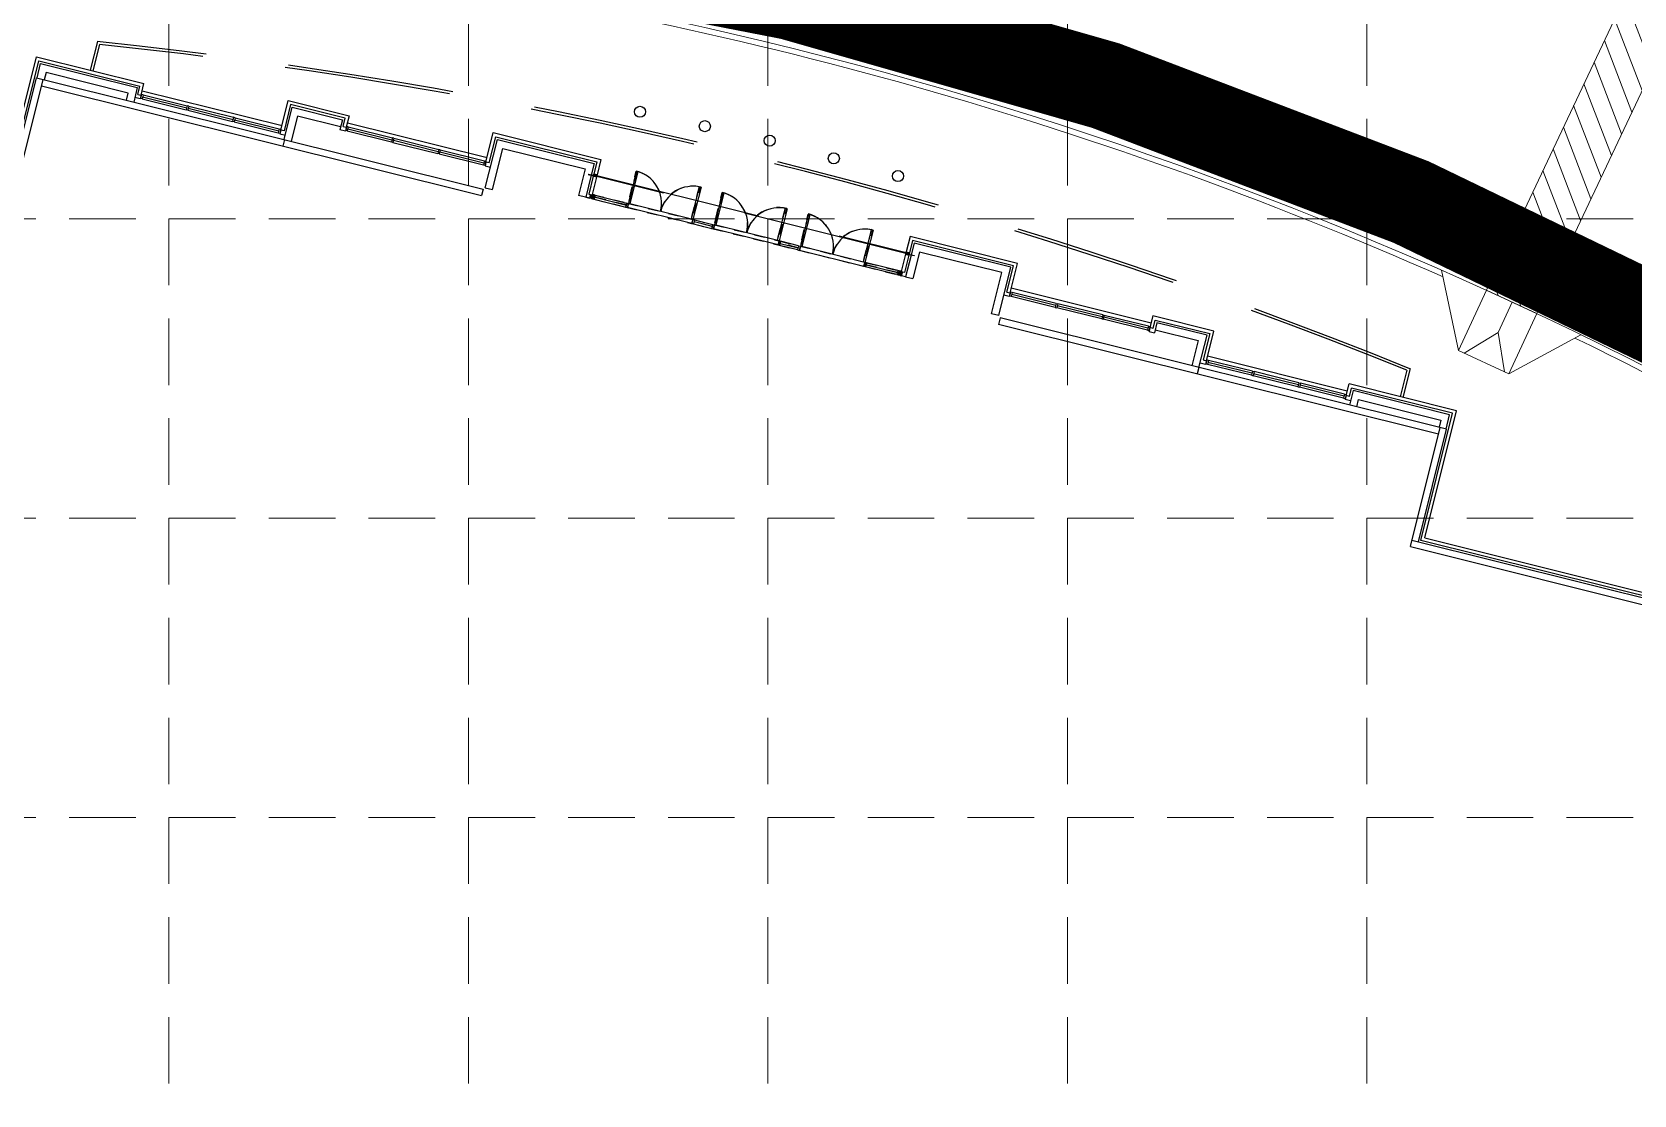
# Model space of a CAD drawing. Header units: feet. Extents: x 2597001 to 2598732, y 7017887 to 7019952.
# Drawn here: x 2597692 to 2597836.4, y 7018565.6 to 7018661.5 of the extents above; entities that cross this region are included whole.
import ezdxf

# ---------------------------------------------------------------- set-up
doc = ezdxf.new("R2010")
doc.units = ezdxf.units.FT
doc.header["$LTSCALE"] = 30
doc.header["$MEASUREMENT"] = 0
for name, pattern in [('18358A-BASE-SITE$0$DOT', [0.0624, 0.0312, -0.0312]), ('18358A-BASE-SITE$0$HIDDENX2', [0.75, 0.5, -0.25]), ('HIDDEN', [0.375, 0.25, -0.125])]:
    doc.linetypes.add(name, pattern=pattern)
for name, color, linetype, lineweight in [('18358A-BASE-SITE$0$A-Sidewalk', 241, 'CONTINUOUS', 20), ('18358A-BASE-SITE$0$Curb', 1, 'CONTINUOUS', 9), ('18358A-BASE-SITE$0$PARK-STRIP', 5, 'CONTINUOUS', 0)]:
    doc.layers.add(name, color=color, linetype=linetype, lineweight=lineweight)
for name, color, linetype in [('18358A-BASE-SITE$0$JCP-A-DOOR', 1, 'CONTINUOUS'), ('18358A-BASE-SITE$0$JCP-A-DOOR-SILL', 1, 'CONTINUOUS'), ('18358A-BASE-SITE$0$JCP-A-EXTR-RAIL', 1, 'CONTINUOUS'), ('18358A-BASE-SITE$0$JCP-A-GLAZ', 1, 'CONTINUOUS'), ('18358A-BASE-SITE$0$JCP-A-ROOF-ENTR', 1, '18358A-BASE-SITE$0$DOT'), ('18358A-BASE-SITE$0$JCP-A-WALL-FAC1', 1, 'CONTINUOUS'), ('18358A-BASE-SITE$0$JCP-A-WALL-FAC2', 1, 'CONTINUOUS'), ('18358A-BASE-SITE$0$JCP-A-WALL-FAC3', 1, 'CONTINUOUS'), ('18358A-BASE-SITE$0$JCP-A-WALL-HEAD', 1, '18358A-BASE-SITE$0$HIDDENX2'), ('GRID', 254, 'HIDDEN'), ('LIMITS OF DISTURBANCE', 1, 'HIDDEN')]:
    doc.layers.add(name, color=color, linetype=linetype)

msp = doc.modelspace()

# ---------------------------------------------------------------- hatches: boundary and pattern name
at = {"layer": '18358A-BASE-SITE$0$PARK-STRIP'}
h = msp.add_hatch(dxfattribs=at)
h.set_pattern_fill('ANSI31', scale=12.5, angle=66, style=0)
h.set_pattern_definition([(111, (2597823.1053, 7018636.0728), (-1.45872, -0.55995), [])])
h.paths.add_polyline_path([(2597828.18, 7018696.31), (2597866.99, 7018686.63), (2597864.82, 7018677.9), (2597845.41, 7018682.73), (2597840.44, 7018663.17), (2597827.64, 7018636.07), (2597823.11, 7018638.18), (2597835.92, 7018665.31), (2597840.56, 7018683.94), (2597826.03, 7018687.57)])

# ---------------------------------------------------------------- linework, layer by layer
at = {"layer": '18358A-BASE-SITE$0$A-Sidewalk', "color": 7}
for p, q in [((2597820.58, 7018632.73), (2597819.07, 7018639.98)), ((2597823.11, 7018638.18), (2597820.58, 7018632.73)), ((2597827.64, 7018636.07), (2597825.12, 7018630.63)), ((2597825.12, 7018630.63), (2597831.63, 7018634.16)), ((2597825.12, 7018630.63), (2597820.58, 7018632.73))]:
    msp.add_line(p, q, dxfattribs=at)
at = {"layer": '18358A-BASE-SITE$0$A-Sidewalk', "color": 7, "flags": 128}
msp.add_lwpolyline([(2597821.1, 7018632.49), (2597824.18, 7018634.37), (2597825.44, 7018637.09), (2597824.18, 7018634.37), (2597824.73, 7018630.81)], dxfattribs=at)
at = {"layer": '18358A-BASE-SITE$0$Curb', "color": 7}
for radius, start, end in [(361.66, 61.9202, 90.0798), (361.16, 66.1622, 82.7247), (361.16, 61.9202, 64.0818)]:
    msp.add_arc((2597673.23, 7018309.03), radius, start, end, dxfattribs=at)
at = {"layer": '18358A-BASE-SITE$0$JCP-A-DOOR', "color": 7}
for p, q in [((2597746.48, 7018648.91), (2597745.75, 7018646)), ((2597745.9, 7018645.97), (2597746.62, 7018648.87)), ((2597751.43, 7018644.59), (2597752.15, 7018647.49)), ((2597752.3, 7018647.46), (2597751.57, 7018644.55)), ((2597754.23, 7018646.98), (2597753.51, 7018644.07)), ((2597753.65, 7018644.04), (2597754.38, 7018646.94)), ((2597745.9, 7018645.97), (2597745.75, 7018646)), ((2597759.18, 7018642.66), (2597759.91, 7018645.56)), ((2597760.05, 7018645.53), (2597759.33, 7018642.62)), ((2597761.99, 7018645.05), (2597761.26, 7018642.14)), ((2597761.41, 7018642.1), (2597762.13, 7018645.01)), ((2597751.57, 7018644.55), (2597751.43, 7018644.59)), ((2597753.51, 7018644.07), (2597753.65, 7018644.04)), ((2597766.94, 7018640.72), (2597767.66, 7018643.63)), ((2597767.81, 7018643.6), (2597767.08, 7018640.69)), ((2597759.33, 7018642.62), (2597759.18, 7018642.66)), ((2597761.26, 7018642.14), (2597761.41, 7018642.1)), ((2597767.08, 7018640.69), (2597766.94, 7018640.72))]:
    msp.add_line(p, q, dxfattribs=at)
for centre, radius, start, end in [((2597745.75, 7018646), 3, 346.0002, 76.0002), ((2597751.57, 7018644.55), 3, 76.0002, 166.0002), ((2597753.51, 7018644.07), 3, 346.0002, 76.0002), ((2597759.33, 7018642.62), 3, 76.0002, 166.0002), ((2597761.24, 7018642.12), 3.01, 346.339, 76.058), ((2597767.08, 7018640.69), 3, 76.0002, 166.0002)]:
    msp.add_arc(centre, radius, start, end, dxfattribs=at)
at = {"layer": '18358A-BASE-SITE$0$JCP-A-DOOR-SILL', "color": 7}
for p, q in [((2597751.48, 7018644.19), (2597745.66, 7018645.64)), ((2597751.57, 7018644.55), (2597745.75, 7018646)), ((2597759.24, 7018642.26), (2597753.42, 7018643.71)), ((2597759.33, 7018642.62), (2597753.51, 7018644.07)), ((2597767.08, 7018640.69), (2597761.26, 7018642.14)), ((2597766.99, 7018640.32), (2597761.17, 7018641.77))]:
    msp.add_line(p, q, dxfattribs=at)
at = {"layer": '18358A-BASE-SITE$0$JCP-A-EXTR-RAIL', "color": 7}
for centre in [(2597746.79, 7018654.27), (2597752.64, 7018652.97), (2597758.49, 7018651.67), (2597764.27, 7018650.07), (2597770.05, 7018648.47)]:
    msp.add_circle(centre, 0.5, dxfattribs=at)
at = {"layer": '18358A-BASE-SITE$0$JCP-A-GLAZ', "color": 7}
for p, q in [((2597701.85, 7018655.84), (2597701.76, 7018655.47)), ((2597701.9, 7018655.44), (2597701.76, 7018655.47)), ((2597701.99, 7018655.8), (2597701.85, 7018655.84)), ((2597701.99, 7018655.8), (2597701.9, 7018655.44)), ((2597701.9, 7018655.44), (2597705.88, 7018654.44)), ((2597701.95, 7018655.62), (2597705.93, 7018654.63)), ((2597701.99, 7018655.8), (2597705.97, 7018654.81)), ((2597705.97, 7018654.81), (2597705.88, 7018654.44)), ((2597706.02, 7018654.41), (2597705.88, 7018654.44)), ((2597706.11, 7018654.77), (2597705.97, 7018654.81)), ((2597706.11, 7018654.77), (2597706.02, 7018654.41)), ((2597706.02, 7018654.41), (2597710.06, 7018653.4)), ((2597706.07, 7018654.59), (2597710.11, 7018653.58)), ((2597706.11, 7018654.77), (2597710.15, 7018653.77)), ((2597710.15, 7018653.77), (2597710.06, 7018653.4)), ((2597710.29, 7018653.73), (2597710.15, 7018653.77)), ((2597710.29, 7018653.73), (2597710.2, 7018653.37)), ((2597710.25, 7018653.55), (2597714.23, 7018652.56)), ((2597710.29, 7018653.73), (2597714.27, 7018652.74)), ((2597710.2, 7018653.37), (2597710.06, 7018653.4)), ((2597710.2, 7018653.37), (2597714.18, 7018652.38)), ((2597714.27, 7018652.74), (2597714.18, 7018652.38)), ((2597714.18, 7018652.38), (2597714.32, 7018652.34)), ((2597714.27, 7018652.74), (2597714.41, 7018652.7)), ((2597714.41, 7018652.7), (2597714.32, 7018652.34)), ((2597720.35, 7018652.94), (2597720.26, 7018652.58)), ((2597720.4, 7018652.54), (2597720.26, 7018652.58)), ((2597720.49, 7018652.9), (2597720.35, 7018652.94)), ((2597720.49, 7018652.9), (2597720.4, 7018652.54)), ((2597720.4, 7018652.54), (2597724.38, 7018651.55)), ((2597720.45, 7018652.72), (2597724.42, 7018651.73)), ((2597720.49, 7018652.9), (2597724.47, 7018651.91)), ((2597724.47, 7018651.91), (2597724.38, 7018651.55)), ((2597724.52, 7018651.51), (2597724.38, 7018651.55)), ((2597724.61, 7018651.88), (2597724.47, 7018651.91)), ((2597724.61, 7018651.88), (2597724.52, 7018651.51)), ((2597724.52, 7018651.51), (2597728.56, 7018650.51)), ((2597724.57, 7018651.7), (2597728.6, 7018650.69)), ((2597724.61, 7018651.88), (2597728.65, 7018650.87)), ((2597728.65, 7018650.87), (2597728.56, 7018650.51)), ((2597728.79, 7018650.83), (2597728.65, 7018650.87)), ((2597728.79, 7018650.83), (2597728.7, 7018650.47)), ((2597728.75, 7018650.65), (2597732.72, 7018649.66)), ((2597728.79, 7018650.83), (2597732.77, 7018649.84)), ((2597728.7, 7018650.47), (2597728.56, 7018650.51)), ((2597728.7, 7018650.47), (2597732.68, 7018649.48)), ((2597732.77, 7018649.84), (2597732.68, 7018649.48)), ((2597732.68, 7018649.48), (2597732.82, 7018649.44)), ((2597732.77, 7018649.84), (2597732.91, 7018649.81)), ((2597732.91, 7018649.81), (2597732.82, 7018649.44)), ((2597742.52, 7018646.81), (2597742.43, 7018646.45)), ((2597742.57, 7018646.41), (2597742.43, 7018646.45)), ((2597742.43, 7018646.45), (2597742.57, 7018646.41)), ((2597742.66, 7018646.78), (2597742.52, 7018646.81)), ((2597742.52, 7018646.81), (2597742.66, 7018646.78)), ((2597742.52, 7018646.43), (2597745.52, 7018645.68)), ((2597742.66, 7018646.78), (2597742.57, 7018646.41)), ((2597742.66, 7018646.78), (2597742.57, 7018646.41)), ((2597742.61, 7018646.79), (2597745.61, 7018646.04)), ((2597742.62, 7018646.59), (2597745.57, 7018645.86)), ((2597745.61, 7018646.04), (2597745.52, 7018645.68)), ((2597745.52, 7018645.68), (2597745.66, 7018645.64)), ((2597745.61, 7018646.04), (2597745.75, 7018646)), ((2597745.75, 7018646), (2597745.66, 7018645.64)), ((2597751.57, 7018644.55), (2597751.48, 7018644.19)), ((2597751.48, 7018644.19), (2597751.62, 7018644.16)), ((2597751.57, 7018644.55), (2597751.71, 7018644.52)), ((2597751.71, 7018644.52), (2597751.62, 7018644.16)), ((2597751.62, 7018644.16), (2597753.28, 7018643.74)), ((2597753.32, 7018643.92), (2597751.67, 7018644.34)), ((2597751.71, 7018644.52), (2597753.37, 7018644.11)), ((2597753.37, 7018644.11), (2597753.28, 7018643.74)), ((2597753.28, 7018643.74), (2597753.42, 7018643.71)), ((2597753.37, 7018644.11), (2597753.51, 7018644.07)), ((2597753.51, 7018644.07), (2597753.42, 7018643.71)), ((2597759.33, 7018642.62), (2597759.24, 7018642.26)), ((2597759.38, 7018642.22), (2597759.24, 7018642.26)), ((2597759.47, 7018642.59), (2597759.33, 7018642.62)), ((2597759.47, 7018642.59), (2597759.38, 7018642.22)), ((2597761.01, 7018641.81), (2597759.38, 7018642.22)), ((2597759.42, 7018642.4), (2597761.06, 7018642)), ((2597761.1, 7018642.18), (2597759.47, 7018642.59)), ((2597761.1, 7018642.18), (2597761.01, 7018641.81)), ((2597761.1, 7018642.18), (2597761.26, 7018642.14)), ((2597761.26, 7018642.14), (2597761.17, 7018641.77)), ((2597761.01, 7018641.81), (2597761.17, 7018641.77)), ((2597767.08, 7018640.69), (2597766.99, 7018640.32)), ((2597767.22, 7018640.65), (2597767.08, 7018640.69)), ((2597767.22, 7018640.65), (2597767.13, 7018640.29)), ((2597770.17, 7018639.92), (2597767.22, 7018640.65)), ((2597767.13, 7018640.29), (2597766.99, 7018640.32)), ((2597770.08, 7018639.55), (2597767.13, 7018640.29)), ((2597767.18, 7018640.47), (2597770.13, 7018639.74)), ((2597770.17, 7018639.92), (2597770.08, 7018639.55)), ((2597770.17, 7018639.92), (2597770.08, 7018639.55)), ((2597770.08, 7018639.55), (2597770.22, 7018639.52)), ((2597770.22, 7018639.52), (2597770.08, 7018639.55)), ((2597770.17, 7018639.92), (2597770.31, 7018639.88)), ((2597770.31, 7018639.88), (2597770.17, 7018639.92)), ((2597770.31, 7018639.88), (2597770.22, 7018639.52)), ((2597780.21, 7018638.01), (2597780.12, 7018637.65)), ((2597780.26, 7018637.62), (2597780.12, 7018637.65)), ((2597780.35, 7018637.98), (2597780.21, 7018638.01)), ((2597780.35, 7018637.98), (2597780.26, 7018637.62)), ((2597784.24, 7018636.62), (2597780.26, 7018637.62)), ((2597784.28, 7018636.81), (2597780.31, 7018637.8)), ((2597784.33, 7018636.99), (2597780.35, 7018637.98)), ((2597784.33, 7018636.99), (2597784.24, 7018636.62)), ((2597784.24, 7018636.62), (2597784.38, 7018636.59)), ((2597784.33, 7018636.99), (2597784.47, 7018636.95)), ((2597784.47, 7018636.95), (2597784.38, 7018636.59)), ((2597788.42, 7018635.58), (2597784.38, 7018636.59)), ((2597788.46, 7018635.76), (2597784.42, 7018636.77)), ((2597788.51, 7018635.95), (2597784.47, 7018636.95)), ((2597788.51, 7018635.95), (2597788.42, 7018635.58)), ((2597788.42, 7018635.58), (2597788.56, 7018635.55)), ((2597788.51, 7018635.95), (2597788.65, 7018635.91)), ((2597788.65, 7018635.91), (2597788.56, 7018635.55)), ((2597792.54, 7018634.56), (2597788.56, 7018635.55)), ((2597792.58, 7018634.74), (2597788.6, 7018635.73)), ((2597792.63, 7018634.92), (2597788.65, 7018635.91)), ((2597792.63, 7018634.92), (2597792.54, 7018634.56)), ((2597792.63, 7018634.92), (2597792.77, 7018634.88)), ((2597792.77, 7018634.88), (2597792.68, 7018634.52)), ((2597792.54, 7018634.56), (2597792.68, 7018634.52)), ((2597797.9, 7018631.89), (2597797.81, 7018631.52)), ((2597798.04, 7018631.85), (2597797.9, 7018631.89)), ((2597798.04, 7018631.85), (2597797.95, 7018631.49)), ((2597802.02, 7018630.86), (2597798.04, 7018631.85)), ((2597797.95, 7018631.49), (2597797.81, 7018631.52)), ((2597801.93, 7018630.5), (2597797.95, 7018631.49)), ((2597801.97, 7018630.68), (2597798, 7018631.67)), ((2597802.02, 7018630.86), (2597801.93, 7018630.5)), ((2597801.93, 7018630.5), (2597802.07, 7018630.46)), ((2597802.02, 7018630.86), (2597802.16, 7018630.83)), ((2597802.16, 7018630.83), (2597802.07, 7018630.46)), ((2597806.11, 7018629.46), (2597802.07, 7018630.46)), ((2597806.16, 7018629.64), (2597802.12, 7018630.64)), ((2597806.2, 7018629.82), (2597802.16, 7018630.83)), ((2597806.2, 7018629.82), (2597806.11, 7018629.46)), ((2597806.11, 7018629.46), (2597806.25, 7018629.42)), ((2597806.2, 7018629.82), (2597806.34, 7018629.78)), ((2597806.34, 7018629.78), (2597806.25, 7018629.42)), ((2597810.23, 7018628.43), (2597806.25, 7018629.42)), ((2597810.27, 7018628.61), (2597806.3, 7018629.6)), ((2597810.32, 7018628.79), (2597806.34, 7018629.78)), ((2597810.32, 7018628.79), (2597810.23, 7018628.43)), ((2597810.23, 7018628.43), (2597810.37, 7018628.39)), ((2597810.32, 7018628.79), (2597810.46, 7018628.76)), ((2597810.46, 7018628.76), (2597810.37, 7018628.39))]:
    msp.add_line(p, q, dxfattribs=at)
at = {"layer": '18358A-BASE-SITE$0$JCP-A-ROOF-ENTR', "color": 7}
for p, q in [((2597746.45, 7018648.92), (2597745.73, 7018646.01)), ((2597742.6, 7018646.79), (2597742.51, 7018646.43)), ((2597742.65, 7018646.39), (2597742.51, 7018646.43)), ((2597742.55, 7018646.42), (2597745.5, 7018645.68)), ((2597742.74, 7018646.76), (2597742.6, 7018646.79)), ((2597742.64, 7018646.78), (2597745.59, 7018646.05)), ((2597742.74, 7018646.76), (2597742.65, 7018646.39)), ((2597745.54, 7018645.87), (2597742.67, 7018646.58)), ((2597754.21, 7018646.99), (2597753.48, 7018644.08)), ((2597745.59, 7018646.05), (2597745.5, 7018645.68)), ((2597745.5, 7018645.68), (2597745.64, 7018645.65)), ((2597745.59, 7018646.05), (2597745.73, 7018646.01)), ((2597745.73, 7018646.01), (2597745.64, 7018645.65)), ((2597745.64, 7018645.65), (2597751.45, 7018644.2)), ((2597745.73, 7018646.01), (2597751.55, 7018644.56)), ((2597761.96, 7018645.05), (2597761.24, 7018642.15)), ((2597751.55, 7018644.56), (2597751.45, 7018644.2)), ((2597751.62, 7018644.16), (2597751.45, 7018644.2)), ((2597751.45, 7018644.2), (2597751.62, 7018644.16)), ((2597751.71, 7018644.52), (2597751.55, 7018644.56)), ((2597751.71, 7018644.52), (2597751.62, 7018644.16)), ((2597751.71, 7018644.52), (2597751.62, 7018644.16)), ((2597751.62, 7018644.16), (2597753.25, 7018643.75)), ((2597753.3, 7018643.93), (2597751.66, 7018644.34)), ((2597751.71, 7018644.52), (2597753.34, 7018644.11)), ((2597753.34, 7018644.11), (2597753.25, 7018643.75)), ((2597753.25, 7018643.75), (2597753.39, 7018643.72)), ((2597753.34, 7018644.11), (2597753.48, 7018644.08)), ((2597753.48, 7018644.08), (2597753.39, 7018643.72)), ((2597753.39, 7018643.72), (2597759.21, 7018642.27)), ((2597753.48, 7018644.08), (2597759.3, 7018642.63)), ((2597759.3, 7018642.63), (2597759.21, 7018642.27)), ((2597759.21, 7018642.27), (2597759.35, 7018642.23)), ((2597759.3, 7018642.63), (2597759.44, 7018642.59)), ((2597759.44, 7018642.59), (2597759.35, 7018642.23)), ((2597759.44, 7018642.59), (2597759.35, 7018642.23)), ((2597759.35, 7018642.23), (2597761.01, 7018641.82)), ((2597761.05, 7018642), (2597759.4, 7018642.41)), ((2597759.44, 7018642.59), (2597761.1, 7018642.18)), ((2597761.1, 7018642.18), (2597761.01, 7018641.82)), ((2597761.1, 7018642.18), (2597761.24, 7018642.15)), ((2597761.24, 7018642.15), (2597761.15, 7018641.78)), ((2597761.24, 7018642.15), (2597767.06, 7018640.7)), ((2597761.01, 7018641.82), (2597761.15, 7018641.78)), ((2597761.15, 7018641.78), (2597766.96, 7018640.33)), ((2597767.06, 7018640.7), (2597766.96, 7018640.33)), ((2597767.2, 7018640.66), (2597767.06, 7018640.7)), ((2597767.2, 7018640.66), (2597767.11, 7018640.3)), ((2597767.2, 7018640.66), (2597767.11, 7018640.3)), ((2597767.2, 7018640.66), (2597770.05, 7018639.95)), ((2597767.11, 7018640.3), (2597766.96, 7018640.33)), ((2597766.96, 7018640.33), (2597767.11, 7018640.3)), ((2597767.11, 7018640.3), (2597769.96, 7018639.59)), ((2597770, 7018639.77), (2597767.15, 7018640.48)), ((2597770.05, 7018639.95), (2597769.96, 7018639.59)), ((2597769.96, 7018639.59), (2597770.1, 7018639.55)), ((2597770.05, 7018639.95), (2597770.19, 7018639.91)), ((2597770.19, 7018639.91), (2597770.1, 7018639.55))]:
    msp.add_line(p, q, dxfattribs=at)
at = {"layer": '18358A-BASE-SITE$0$JCP-A-ROOF-ENTR', "color": 7, "flags": 128}
for points in [[(2597746.6, 7018648.89), (2597745.87, 7018645.98), (2597745.73, 7018646.01), (2597746.45, 7018648.92), (2597746.6, 7018648.89)], [(2597752.13, 7018647.51), (2597751.4, 7018644.6), (2597751.55, 7018644.56), (2597752.27, 7018647.47), (2597752.13, 7018647.51)], [(2597754.35, 7018646.95), (2597753.63, 7018644.04), (2597753.48, 7018644.08), (2597754.21, 7018646.99), (2597754.35, 7018646.95)], [(2597759.88, 7018645.57), (2597759.16, 7018642.66), (2597759.3, 7018642.63), (2597760.03, 7018645.54), (2597759.88, 7018645.57)], [(2597762.11, 7018645.02), (2597761.38, 7018642.11), (2597761.24, 7018642.15), (2597761.96, 7018645.05), (2597762.11, 7018645.02)], [(2597767.64, 7018643.64), (2597766.91, 7018640.73), (2597767.06, 7018640.7), (2597767.78, 7018643.6), (2597767.64, 7018643.64)]]:
    msp.add_lwpolyline(points, dxfattribs=at)
at = {"layer": '18358A-BASE-SITE$0$JCP-A-ROOF-ENTR', "color": 7}
for centre, radius, start, end in [((2597745.73, 7018646.01), 3, 346.0002, 76.0002), ((2597751.54, 7018644.57), 2.99, 75.8864, 166.114), ((2597753.48, 7018644.08), 3, 346.0002, 76.0002), ((2597759.3, 7018642.64), 2.99, 75.8864, 166.114), ((2597761.24, 7018642.15), 3, 346.0002, 76.0002), ((2597767.05, 7018640.7), 2.99, 75.8864, 166.114)]:
    msp.add_arc(centre, radius, start, end, dxfattribs=at)
at = {"layer": '18358A-BASE-SITE$0$JCP-A-WALL-FAC1', "color": 7}
for p, q in [((2597689.74, 7018647.39), (2597692.6, 7018658.86)), ((2597692.44, 7018657.32), (2597692.76, 7018658.62)), ((2597692.6, 7018658.86), (2597701.71, 7018656.59)), ((2597692.76, 7018658.62), (2597701.47, 7018656.45)), ((2597701.47, 7018656.45), (2597701.15, 7018655.15)), ((2597701.52, 7018655.83), (2597701.71, 7018656.59)), ((2597701.73, 7018655.43), (2597701.24, 7018655.55)), ((2597701.52, 7018655.83), (2597701.81, 7018655.76)), ((2597701.81, 7018655.76), (2597701.73, 7018655.43)), ((2597715.3, 7018654.92), (2597714.71, 7018652.54)), ((2597714.72, 7018651.77), (2597715.44, 7018654.68)), ((2597720.2, 7018653.69), (2597715.3, 7018654.92)), ((2597715.44, 7018654.68), (2597719.97, 7018653.55)), ((2597719.97, 7018653.55), (2597719.74, 7018652.65)), ((2597720.02, 7018652.95), (2597720.2, 7018653.69)), ((2597714.41, 7018652.62), (2597714.33, 7018652.28)), ((2597714.33, 7018652.28), (2597714.82, 7018652.16)), ((2597714.71, 7018652.54), (2597714.41, 7018652.62)), ((2597720.23, 7018652.53), (2597719.74, 7018652.65)), ((2597720.02, 7018652.95), (2597720.31, 7018652.87)), ((2597720.31, 7018652.87), (2597720.23, 7018652.53)), ((2597732.85, 7018647.42), (2597733.94, 7018651.78)), ((2597733.2, 7018649.66), (2597733.79, 7018652.02)), ((2597733.79, 7018652.02), (2597742.9, 7018649.75)), ((2597733.94, 7018651.78), (2597742.66, 7018649.61)), ((2597732.91, 7018649.73), (2597732.83, 7018649.39)), ((2597732.83, 7018649.39), (2597733.31, 7018649.27)), ((2597733.2, 7018649.66), (2597732.91, 7018649.73)), ((2597742.66, 7018649.61), (2597742.4, 7018648.56)), ((2597742.9, 7018649.75), (2597742.63, 7018648.65)), ((2597742.4, 7018648.54), (2597741.9, 7018646.57)), ((2597742.58, 7018648.45), (2597742.18, 7018646.85)), ((2597741.9, 7018646.57), (2597742.27, 7018646.48)), ((2597742.18, 7018646.85), (2597742.47, 7018646.78)), ((2597742.27, 7018646.48), (2597742.34, 7018646.77)), ((2597742.27, 7018646.49), (2597742.46, 7018646.74)), ((2597742.39, 7018646.46), (2597742.34, 7018646.77)), ((2597742.41, 7018646.54), (2597742.51, 7018646.71)), ((2597771.36, 7018642.66), (2597771.08, 7018641.56)), ((2597771.5, 7018642.42), (2597771.24, 7018641.37)), ((2597780.47, 7018640.38), (2597771.36, 7018642.66)), ((2597780.23, 7018640.24), (2597771.5, 7018642.42)), ((2597771.03, 7018641.35), (2597770.64, 7018639.76)), ((2597771.24, 7018641.35), (2597770.74, 7018639.38)), ((2597770.26, 7018639.51), (2597770.45, 7018639.76)), ((2597770.28, 7018639.59), (2597770.28, 7018639.78)), ((2597770.38, 7018639.48), (2597770.33, 7018639.79)), ((2597770.64, 7018639.76), (2597770.34, 7018639.83)), ((2597770.38, 7018639.47), (2597770.45, 7018639.76)), ((2597770.74, 7018639.38), (2597770.38, 7018639.47)), ((2597779.14, 7018635.88), (2597780.23, 7018640.24)), ((2597779.88, 7018638.01), (2597780.47, 7018640.38)), ((2597780.09, 7018637.61), (2597779.6, 7018637.73)), ((2597779.88, 7018638.01), (2597780.17, 7018637.94)), ((2597780.17, 7018637.94), (2597780.09, 7018637.61)), ((2597792.77, 7018634.8), (2597792.69, 7018634.46)), ((2597793.06, 7018634.72), (2597792.77, 7018634.8)), ((2597793.06, 7018634.72), (2597793.25, 7018635.48)), ((2597793.4, 7018635.24), (2597793.17, 7018634.34)), ((2597793.25, 7018635.48), (2597798.16, 7018634.26)), ((2597797.92, 7018634.11), (2597793.4, 7018635.24)), ((2597792.69, 7018634.46), (2597793.17, 7018634.34)), ((2597797.19, 7018631.21), (2597797.92, 7018634.11)), ((2597798.16, 7018634.26), (2597797.57, 7018631.89)), ((2597797.57, 7018631.89), (2597797.86, 7018631.81)), ((2597797.78, 7018631.48), (2597797.29, 7018631.6)), ((2597797.86, 7018631.81), (2597797.78, 7018631.48)), ((2597810.75, 7018628.6), (2597810.94, 7018629.35)), ((2597811.09, 7018629.12), (2597810.77, 7018627.82)), ((2597820.05, 7018627.08), (2597810.94, 7018629.35)), ((2597819.79, 7018626.94), (2597811.09, 7018629.12)), ((2597810.46, 7018628.67), (2597810.38, 7018628.34)), ((2597810.38, 7018628.34), (2597810.86, 7018628.22)), ((2597810.75, 7018628.6), (2597810.46, 7018628.67)), ((2597817.19, 7018615.61), (2597820.05, 7018627.08)), ((2597819.47, 7018625.65), (2597819.79, 7018626.94)), ((2597881.94, 7018599.47), (2597817.19, 7018615.61))]:
    msp.add_line(p, q, dxfattribs=at)
for centre, radius, start, end in [((2597742.82, 7018648.41), 0.0237, 284.3619, 47.6385), ((2597742.82, 7018648.41), 0.0237, 284.3619, 47.6385), ((2597742.86, 7018648.57), 0.0237, 284.3619, 47.6385), ((2597742.89, 7018648.39), 0.0237, 104.3619, 227.6385), ((2597742.88, 7018648.39), 0.0237, 104.3619, 227.6385), ((2597742.86, 7018648.57), 0.0237, 284.3619, 47.6385), ((2597742.93, 7018648.55), 0.0237, 104.3619, 227.6385), ((2597742.92, 7018648.56), 0.0237, 104.3619, 227.6385), ((2597742.42, 7018646.45), 0.0267, 358.6631, 153.3373), ((2597742.42, 7018646.44), 0.0267, 358.6631, 153.3373), ((2597742.43, 7018646.5), 0.0267, 178.6631, 333.3373), ((2597742.49, 7018646.75), 0.0267, 358.6631, 153.3373), ((2597742.49, 7018646.75), 0.0267, 358.6631, 153.3373), ((2597742.51, 7018646.82), 0.0267, 178.6631, 333.3373), ((2597742.51, 7018646.81), 0.0267, 178.6631, 333.3373), ((2597770.73, 7018641.45), 0.0237, 284.3619, 47.6385), ((2597770.74, 7018641.45), 0.0237, 284.3619, 47.6385), ((2597770.8, 7018641.43), 0.0237, 104.3619, 227.6385), ((2597770.78, 7018641.61), 0.0237, 284.3619, 47.6385), ((2597770.8, 7018641.43), 0.0237, 104.3619, 227.6385), ((2597770.78, 7018641.61), 0.0237, 284.3619, 47.6385), ((2597770.84, 7018641.6), 0.0237, 104.3619, 227.6385), ((2597770.85, 7018641.59), 0.0237, 104.3619, 227.6385), ((2597770.24, 7018639.52), 0.0267, 358.6631, 153.3373), ((2597770.24, 7018639.51), 0.0267, 358.6631, 153.3373), ((2597770.25, 7018639.57), 0.0267, 178.6631, 333.3373), ((2597770.31, 7018639.81), 0.0267, 358.6631, 153.3373), ((2597770.31, 7018639.82), 0.0267, 358.6631, 153.3373), ((2597770.33, 7018639.88), 0.0267, 178.6631, 333.3373), ((2597770.33, 7018639.87), 0.0267, 178.6631, 333.3373)]:
    msp.add_arc(centre, radius, start, end, dxfattribs=at)
at = {"layer": '18358A-BASE-SITE$0$JCP-A-WALL-FAC2', "color": 7}
for p, q in [((2597701.91, 7018656.17), (2597714.52, 7018653.03)), ((2597720.41, 7018653.28), (2597733.01, 7018650.14)), ((2597792.87, 7018635.21), (2597780.27, 7018638.35)), ((2597810.56, 7018629.08), (2597797.96, 7018632.23))]:
    msp.add_line(p, q, dxfattribs=at)
for points in [[(2597742.11, 7018648.61), (2597742.6, 7018648.49), (2597742.64, 7018648.65), (2597742.64, 7018648.65, 0.414214), (2597742.61, 7018648.63), (2597742.59, 7018648.53, -0.414214), (2597742.56, 7018648.52), (2597742.14, 7018648.62, 0.414214), (2597742.11, 7018648.61)], [(2597771.52, 7018641.28), (2597771.03, 7018641.4), (2597771.07, 7018641.56), (2597771.07, 7018641.56, -0.414214), (2597771.09, 7018641.53), (2597771.06, 7018641.43, 0.414214), (2597771.08, 7018641.41), (2597771.5, 7018641.3, -0.414214), (2597771.52, 7018641.28)]]:
    msp.add_lwpolyline(points, format="xyb", close=True, dxfattribs=at)
for points in [[(2597742.91, 7018648.54), (2597742.63, 7018648.61), (2597742.6, 7018648.49), (2597742.88, 7018648.42), (2597742.89, 7018648.44), (2597742.62, 7018648.5), (2597742.64, 7018648.58), (2597742.91, 7018648.52)], [(2597742.91, 7018648.54), (2597742.63, 7018648.61), (2597742.6, 7018648.49), (2597742.88, 7018648.42), (2597742.89, 7018648.44), (2597742.62, 7018648.5), (2597742.64, 7018648.58), (2597742.91, 7018648.52)], [(2597742.46, 7018646.74), (2597742.39, 7018646.46), (2597742.27, 7018646.49), (2597742.34, 7018646.77)], [(2597742.41, 7018646.54), (2597742.46, 7018646.53), (2597742.51, 7018646.71), (2597742.46, 7018646.72)], [(2597770.78, 7018641.59), (2597771.06, 7018641.52), (2597771.03, 7018641.4), (2597770.75, 7018641.47), (2597770.76, 7018641.49), (2597771.02, 7018641.42), (2597771.04, 7018641.5), (2597770.78, 7018641.57)], [(2597770.78, 7018641.59), (2597771.06, 7018641.52), (2597771.03, 7018641.4), (2597770.75, 7018641.47), (2597770.76, 7018641.49), (2597771.02, 7018641.42), (2597771.04, 7018641.5), (2597770.78, 7018641.57)], [(2597770.28, 7018639.59), (2597770.23, 7018639.6), (2597770.28, 7018639.78), (2597770.33, 7018639.77)], [(2597770.33, 7018639.79), (2597770.26, 7018639.51), (2597770.38, 7018639.48), (2597770.45, 7018639.76)]]:
    msp.add_lwpolyline(points, close=True, dxfattribs=at)
for centre, radius in [((2597742.82, 7018648.41), 0.0189), ((2597742.86, 7018648.57), 0.0189), ((2597742.43, 7018646.51), 0.026), ((2597742.49, 7018646.74), 0.026), ((2597770.8, 7018641.43), 0.0189), ((2597770.84, 7018641.59), 0.0189), ((2597770.25, 7018639.57), 0.026), ((2597770.31, 7018639.8), 0.026)]:
    msp.add_circle(centre, radius, dxfattribs=at)
at = {"layer": '18358A-BASE-SITE$0$JCP-A-WALL-FAC3', "color": 7}
for p, q in [((2597689.52, 7018647.76), (2597692.38, 7018659.23)), ((2597692.38, 7018659.23), (2597702.07, 7018656.81)), ((2597689.87, 7018647.18), (2597692.4, 7018657.33)), ((2597690.31, 7018646.45), (2597692.99, 7018657.19)), ((2597692.4, 7018657.33), (2597732.65, 7018647.3)), ((2597692.84, 7018656.6), (2597732.51, 7018646.71)), ((2597693.25, 7018657.81), (2597693.09, 7018657.16)), ((2597700.66, 7018655.96), (2597693.25, 7018657.81)), ((2597701.81, 7018655.76), (2597702.07, 7018656.81)), ((2597700.5, 7018655.31), (2597700.66, 7018655.96)), ((2597714.41, 7018652.62), (2597715.08, 7018655.28)), ((2597715.08, 7018655.28), (2597720.57, 7018653.91)), ((2597715.93, 7018653.87), (2597715.36, 7018651.61)), ((2597719.8, 7018652.9), (2597715.93, 7018653.87)), ((2597720.57, 7018653.91), (2597720.31, 7018652.87)), ((2597732.91, 7018649.73), (2597733.57, 7018652.39)), ((2597733.57, 7018652.39), (2597743.27, 7018649.97)), ((2597714.74, 7018651.76), (2597714.59, 7018651.18)), ((2597733.5, 7018647.26), (2597734.42, 7018650.97)), ((2597734.42, 7018650.97), (2597741.86, 7018649.12)), ((2597743.27, 7018649.97), (2597742.92, 7018648.58)), ((2597741.86, 7018649.12), (2597741.26, 7018646.73)), ((2597742.87, 7018648.38), (2597742.39, 7018646.46)), ((2597742.87, 7018648.38), (2597742.58, 7018648.45)), ((2597742.92, 7018648.58), (2597742.63, 7018648.65)), ((2597732.65, 7018647.3), (2597732.51, 7018646.71)), ((2597732.85, 7018647.42), (2597733.5, 7018647.26)), ((2597742.39, 7018646.45), (2597741.26, 7018646.73)), ((2597771.14, 7018643.02), (2597770.79, 7018641.63)), ((2597780.83, 7018640.6), (2597771.14, 7018643.02)), ((2597770.74, 7018641.43), (2597770.26, 7018639.51)), ((2597770.74, 7018641.43), (2597771.03, 7018641.35)), ((2597770.79, 7018641.63), (2597771.08, 7018641.56)), ((2597771.99, 7018641.61), (2597771.39, 7018639.22)), ((2597779.42, 7018639.76), (2597771.99, 7018641.61)), ((2597780.17, 7018637.94), (2597780.83, 7018640.6)), ((2597770.74, 7018639.38), (2597771.39, 7018639.22)), ((2597778.49, 7018636.04), (2597779.42, 7018639.76)), ((2597779.14, 7018635.88), (2597778.49, 7018636.04)), ((2597779.26, 7018635.68), (2597779.12, 7018635.09)), ((2597818.78, 7018625.2), (2597779.12, 7018635.09)), ((2597819.51, 7018625.64), (2597779.26, 7018635.68)), ((2597793.03, 7018635.85), (2597792.77, 7018634.8)), ((2597798.52, 7018634.48), (2597793.03, 7018635.85)), ((2597793.23, 7018634.6), (2597797.11, 7018633.63)), ((2597797.11, 7018633.63), (2597796.55, 7018631.37)), ((2597797.86, 7018631.81), (2597798.52, 7018634.48)), ((2597797.17, 7018631.21), (2597797.03, 7018630.63)), ((2597810.46, 7018628.67), (2597810.72, 7018629.72)), ((2597820.42, 7018627.31), (2597810.72, 7018629.72)), ((2597811.41, 7018627.66), (2597811.57, 7018628.31)), ((2597811.57, 7018628.31), (2597819.01, 7018626.45)), ((2597817.56, 7018615.83), (2597820.42, 7018627.31)), ((2597819.01, 7018626.45), (2597818.84, 7018625.81)), ((2597816.25, 7018615.05), (2597818.93, 7018625.79)), ((2597816.98, 7018615.48), (2597819.51, 7018625.64)), ((2597816.25, 7018615.05), (2597881.76, 7018598.71)), ((2597816.39, 7018615.63), (2597881.9, 7018599.3)), ((2597817.56, 7018615.83), (2597882.02, 7018599.76))]:
    msp.add_line(p, q, dxfattribs=at)
at = {"layer": '18358A-BASE-SITE$0$JCP-A-WALL-HEAD', "color": 7}
for p, q in [((2597697.87, 7018660.61), (2597697.23, 7018658.02)), ((2597698.06, 7018660.33), (2597697.47, 7018657.96)), ((2597770.76, 7018641.49), (2597742.89, 7018648.44)), ((2597742.91, 7018648.52), (2597770.78, 7018641.57)), ((2597815.92, 7018630.95), (2597815.33, 7018628.57)), ((2597816.22, 7018631.1), (2597815.57, 7018628.51))]:
    msp.add_line(p, q, dxfattribs=at)
for radius, start, end in [(432.07, 67.8862, 84.1142), (431.83, 67.915, 84.0854)]:
    msp.add_arc((2597653.56, 7018230.81), radius, start, end, dxfattribs=at)
at = {"layer": '18358A-BASE-SITE$0$PARK-STRIP', "color": 7}
msp.add_lwpolyline([(2597828.18, 7018696.31), (2597866.99, 7018686.63), (2597864.82, 7018677.9), (2597845.41, 7018682.73), (2597840.44, 7018663.17), (2597827.64, 7018636.07), (2597823.11, 7018638.18), (2597835.92, 7018665.31), (2597840.56, 7018683.94), (2597826.03, 7018687.57), (2597828.18, 7018696.31)], close=True, dxfattribs=at)
at = {"layer": 'GRID', "color": 252, "linetype": 'HIDDEN', "lineweight": 0, "ltscale": 0.8}
for p, q in [((2597704.33, 7018941.62), (2597704.33, 7017996.5)), ((2597731.33, 7018941.62), (2597731.33, 7017996.5)), ((2597758.33, 7018941.62), (2597758.33, 7017996.5)), ((2597785.33, 7018941.62), (2597785.33, 7017996.5)), ((2597812.33, 7018941.62), (2597812.33, 7017996.5)), ((2597029.33, 7018644.62), (2598703.33, 7018644.62)), ((2597029.33, 7018617.62), (2598703.33, 7018617.62)), ((2597029.33, 7018590.62), (2598703.33, 7018590.62))]:
    msp.add_line(p, q, dxfattribs=at)
at = {"layer": 'LIMITS OF DISTURBANCE', "ltscale": 4, "const_width": 8, "flags": 128}
msp.add_lwpolyline([(2597813.14, 7018291.7), (2597853.75, 7018272.39), (2597938.45, 7018608.01), (2597851.65, 7018629.15), (2597842.88, 7018633.29, 0.129469), (2597672.69, 7018674.15), (2597664.73, 7018675.69), (2597590.03, 7018693.84), (2597544.64, 7018515.12), (2597438.53, 7018464.67), (2597389.52, 7018413.38), (2597469.13, 7018378.04), (2597806.06, 7018293.63)], format="xyb", close=True, dxfattribs=at)

doc.saveas('drawing.dxf')
